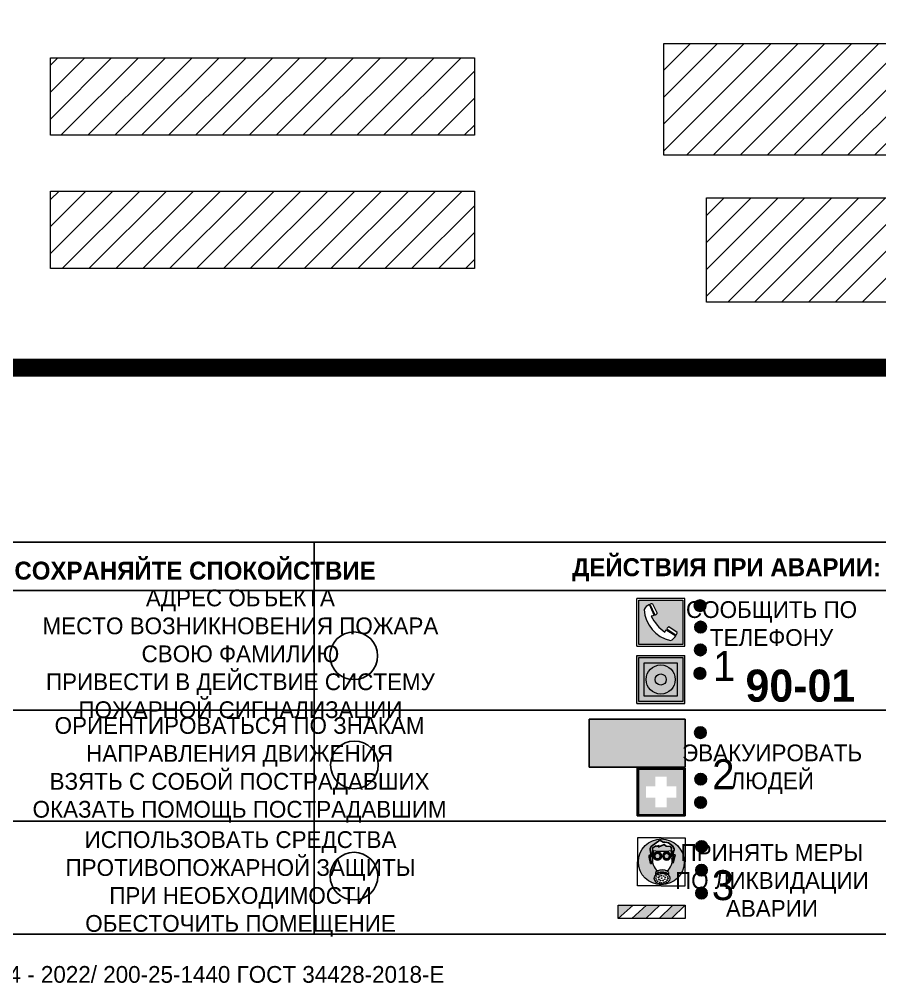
# Model space of a CAD drawing. Header units: millimetres. Extents: x 13810 to 67229, y 12374 to 21950.
# Drawn here: x 18021.5 to 18165.2, y 14167.2 to 14329 of the extents above; entities that cross this region are included whole.
import ezdxf

# ---------------------------------------------------------------- set-up
doc = ezdxf.new("R2010")
doc.units = ezdxf.units.MM
doc.styles.add('обычный', font='arial.ttf')

# ---------------------------------------------------------------- blocks, each defined once
blk = doc.blocks.new('A$C38D26F80')
h = blk.add_hatch(color=5)
h.dxf.hatch_style = 1
h.paths.add_polyline_path([(-8.77, -4.48, 1), (-0.19, -4.48, 1)])
h.paths.add_polyline_path([(-6.75, -3.58), (-6.75, -3.31), (-6.62, -3.22), (-6.5, -3.22), (-6.42, -3.3), (-6.39, -3.28), (-6.59, -2.23), (-6.59, -2.01), (-6.38, -1.58), (-4.76, -0.4), (-4.13, -0.79, -0.362848), (-2.1, -2.1, -0.201049), (-2.17, -2.48, 0.085434), (-2.26, -3.13), (-1.9, -3.16), (-2.25, -4.7), (-2.4, -4.59), (-2.43, -4.34), (-2.36, -4.34), (-2.14, -3.34), (-2.47, -3.42), (-2.58, -1.95), (-2.77, -1.58), (-3.58, -1.52), (-3.92, -1.26), (-5.05, -1.73), (-4.87, -1.39), (-5.41, -1.6), (-5.41, -1.46), (-6.13, -1.87), (-6.18, -3.5), (-6.56, -3.47), (-6.37, -4.59), (-6.16, -4.43), (-6.16, -4.66), (-6.36, -4.79), (-6.37, -4.8), (-6.51, -4.76)], flags=16)
h.paths.add_polyline_path([(-6.51, -4.76), (-6.36, -4.79), (-6.37, -4.8)], flags=0)
h.paths.add_polyline_path([(-5.92, -2.34, 0.089508), (-2.67, -2.35), (-2.48, -3.88, -0.268602), (-3.4, -6.18, 0.262449), (-5.2, -6.18, -0.268602), (-6.11, -3.88)], flags=16)
edge = h.paths.add_edge_path(flags=16)
edge.add_ellipse((-5.19, -3.41), major_axis=(0, 0.842), ratio=0.848992, start_angle=0, end_angle=360)
edge = h.paths.add_edge_path(flags=0)
edge.add_ellipse((-5.19, -3.39), major_axis=(0, 0.665), ratio=0.853798, start_angle=0, end_angle=360)
edge = h.paths.add_edge_path(flags=0)
edge.add_ellipse((-5.19, -3.4), major_axis=(0, 0.528), ratio=0.864094, start_angle=0, end_angle=360)
edge = h.paths.add_edge_path(flags=16)
edge.add_ellipse((-3.47, -3.4), major_axis=(0, 0.842), ratio=0.848992, start_angle=0, end_angle=360)
h.paths.add_polyline_path([(-3.13, -6.45), (-3.13, -6.84, 0.383174), (-5.57, -6.85), (-5.57, -6.49, -0.369952)], flags=16)
edge = h.paths.add_edge_path(flags=0)
edge.add_ellipse((-3.47, -3.39), major_axis=(0, 0.665), ratio=0.853798, start_angle=0, end_angle=360)
edge = h.paths.add_edge_path(flags=0)
edge.add_ellipse((-3.47, -3.4), major_axis=(0, 0.528), ratio=0.864094, start_angle=0, end_angle=360)
edge = h.paths.add_edge_path(flags=16)
edge.add_ellipse((-4.34, -7.57), major_axis=(-1.48, 0), ratio=0.744955, start_angle=0, end_angle=360)
h.paths.add_polyline_path([(-5.01, -6.85, -1), (-5.15, -6.85, -1)], flags=0)
h.paths.add_polyline_path([(-5.33, -7.14, -1), (-5.47, -7.14, -1)], flags=0)
h.paths.add_polyline_path([(-4.61, -6.71, -1), (-4.74, -6.71, -1)], flags=16)
h.paths.add_polyline_path([(-5.43, -7.51, -1), (-5.57, -7.51, -1)], flags=0)
h.paths.add_polyline_path([(-4.26, -6.67, -1), (-4.4, -6.67, -1)], flags=16)
h.paths.add_polyline_path([(-4.74, -7.14, -1), (-4.88, -7.14, -1)], flags=0)
h.paths.add_polyline_path([(-4.93, -7.43, -1), (-5.07, -7.43, -1)], flags=0)
h.paths.add_polyline_path([(-4.41, -7.07, -1), (-4.54, -7.07, -1)], flags=0)
h.paths.add_polyline_path([(-5.33, -7.87, -1), (-5.46, -7.87, -1)], flags=0)
h.paths.add_polyline_path([(-3.8, -6.71, -1), (-3.94, -6.71, -1)], flags=16)
h.paths.add_polyline_path([(-4.85, -7.78, -1), (-4.98, -7.78, -1)], flags=0)
h.paths.add_polyline_path([(-3.96, -7.14, -1), (-4.1, -7.14, -1)], flags=0)
h.paths.add_polyline_path([(-4.33, -7.53, -1), (-4.47, -7.53, -1)], flags=0)
h.paths.add_polyline_path([(-5.09, -8.12, -1), (-5.23, -8.12, -1)], flags=0)
h.paths.add_polyline_path([(-3.5, -6.94, -1), (-3.64, -6.94, -1)], flags=0)
h.paths.add_polyline_path([(-4.54, -7.97, -1), (-4.68, -7.97, -1)], flags=0)
h.paths.add_polyline_path([(-3.66, -7.39, -1), (-3.8, -7.39, -1)], flags=0)
h.paths.add_polyline_path([(-4.73, -8.35, -1), (-4.86, -8.35, -1)], flags=0)
h.paths.add_polyline_path([(-4.09, -7.96, -1), (-4.23, -7.96, -1)], flags=0)
h.paths.add_polyline_path([(-3.77, -7.74, -1), (-3.91, -7.74, -1)], flags=0)
h.paths.add_polyline_path([(-3.22, -7.27, -1), (-3.35, -7.27, -1)], flags=0)
h.paths.add_polyline_path([(-4.34, -8.4, -1), (-4.47, -8.4, -1)], flags=0)
h.paths.add_polyline_path([(-3.16, -7.61, -1), (-3.3, -7.61, -1)], flags=0)
h.paths.add_polyline_path([(-3.9, -8.35, -1), (-4.04, -8.35, -1)], flags=0)
h.paths.add_polyline_path([(-3.32, -7.91, -1), (-3.46, -7.91, -1)], flags=0)
h.paths.add_polyline_path([(-3.55, -8.23, -1), (-3.69, -8.23, -1)], flags=0)
at = {"color": 5, "lineweight": 5}
for p, q in [((-4.48, 0), (-8.96, 0)), ((-8.96, 0), (-8.96, -4.48)), ((-4.48, 0), (0, 0)), ((0, 0), (0, -4.48)), ((-6.59, -2.01), (-6.38, -1.58)), ((-6.38, -1.58), (-4.76, -0.4)), ((-5.41, -1.46), (-6.13, -1.87)), ((-4.87, -1.39), (-5.41, -1.6)), ((-5.41, -1.6), (-5.41, -1.46)), ((-3.92, -1.26), (-5.05, -1.73)), ((-5.05, -1.73), (-4.87, -1.39)), ((-4.76, -0.4), (-4.13, -0.79)), ((-3.58, -1.52), (-3.92, -1.26)), ((-2.77, -1.58), (-3.58, -1.52)), ((-2.58, -1.95), (-2.77, -1.58)), ((-6.75, -3.31), (-6.62, -3.22)), ((-6.75, -3.58), (-6.75, -3.31)), ((-6.51, -4.76), (-6.75, -3.58)), ((-6.62, -3.22), (-6.5, -3.22)), ((-6.59, -2.23), (-6.59, -2.01)), ((-6.39, -3.28), (-6.59, -2.23)), ((-6.18, -3.5), (-6.56, -3.47)), ((-6.56, -3.47), (-6.37, -4.59)), ((-6.5, -3.22), (-6.42, -3.3)), ((-6.42, -3.3), (-6.39, -3.28)), ((-6.13, -1.87), (-6.18, -3.5)), ((-5.92, -2.34), (-6.11, -3.88)), ((-2.67, -2.34), (-2.48, -3.88)), ((-2.47, -3.42), (-2.58, -1.95)), ((-2.14, -3.34), (-2.47, -3.42)), ((-2.36, -4.34), (-2.14, -3.34)), ((-1.9, -3.16), (-2.26, -3.13)), ((-2.25, -4.7), (-1.9, -3.16)), ((-8.96, -8.96), (-8.96, -4.48)), ((-6.37, -4.8), (-6.51, -4.76)), ((-6.37, -4.59), (-6.16, -4.43)), ((-6.16, -4.66), (-6.37, -4.8)), ((-6.16, -4.43), (-6.16, -4.66)), ((-2.43, -4.34), (-2.4, -4.59)), ((-2.43, -4.34), (-2.36, -4.34)), ((-2.4, -4.59), (-2.25, -4.7)), ((0, -8.96), (0, -4.48)), ((-5.57, -6.49), (-5.57, -6.85)), ((-3.13, -6.45), (-3.13, -6.84)), ((-4.48, -8.96), (-8.96, -8.96)), ((-4.48, -8.96), (0, -8.96))]:
    blk.add_line(p, q, dxfattribs=at)
at = {"color": 5}
for p, q in [((-6.59, -2.01), (-6.38, -1.58)), ((-6.38, -1.58), (-4.76, -0.4)), ((-5.41, -1.46), (-6.13, -1.87)), ((-4.87, -1.39), (-5.41, -1.6)), ((-5.41, -1.6), (-5.41, -1.46)), ((-3.92, -1.26), (-5.05, -1.73)), ((-5.05, -1.73), (-4.87, -1.39)), ((-4.76, -0.4), (-4.13, -0.79)), ((-3.58, -1.52), (-3.92, -1.26)), ((-2.77, -1.58), (-3.58, -1.52)), ((-2.58, -1.95), (-2.77, -1.58)), ((-6.75, -3.31), (-6.62, -3.22)), ((-6.75, -3.58), (-6.75, -3.31)), ((-6.51, -4.76), (-6.75, -3.58)), ((-6.62, -3.22), (-6.5, -3.22)), ((-6.59, -2.23), (-6.59, -2.01)), ((-6.39, -3.28), (-6.59, -2.23)), ((-6.18, -3.5), (-6.56, -3.47)), ((-6.56, -3.47), (-6.37, -4.59)), ((-6.5, -3.22), (-6.42, -3.3)), ((-6.42, -3.3), (-6.39, -3.28)), ((-6.13, -1.87), (-6.18, -3.5)), ((-2.47, -3.42), (-2.58, -1.95)), ((-2.14, -3.34), (-2.47, -3.42)), ((-2.36, -4.34), (-2.14, -3.34)), ((-2.26, -3.13), (-1.9, -3.16)), ((-1.9, -3.16), (-2.25, -4.7)), ((-6.37, -4.8), (-6.51, -4.76)), ((-6.36, -4.79), (-6.51, -4.76)), ((-6.37, -4.59), (-6.16, -4.43)), ((-6.16, -4.66), (-6.37, -4.8)), ((-6.16, -4.66), (-6.36, -4.79)), ((-6.16, -4.43), (-6.16, -4.66)), ((-2.4, -4.59), (-2.43, -4.34)), ((-2.43, -4.34), (-2.36, -4.34)), ((-2.25, -4.7), (-2.4, -4.59))]:
    blk.add_line(p, q, dxfattribs=at)
at = {"color": 5, "lineweight": 5}
for centre, radius in [((-4.48, -4.48), 4.29), ((-5.4, -7.14), 0.0678), ((-5.08, -6.85), 0.0678), ((-4.81, -7.14), 0.0678), ((-4.67, -6.71), 0.0678), ((-4.47, -7.07), 0.0678), ((-4.33, -6.67), 0.0678), ((-4.03, -7.14), 0.0678), ((-3.87, -6.71), 0.0678), ((-3.57, -6.94), 0.0678), ((-3.28, -7.27), 0.0678), ((-5.5, -7.51), 0.0678), ((-5.4, -7.87), 0.0678), ((-5.16, -8.12), 0.0678), ((-5, -7.43), 0.0678), ((-4.91, -7.78), 0.0678), ((-4.79, -8.35), 0.0678), ((-4.61, -7.97), 0.0678), ((-4.4, -7.53), 0.0678), ((-4.4, -8.4), 0.0678), ((-4.16, -7.96), 0.0678), ((-3.97, -8.35), 0.0678), ((-3.84, -7.74), 0.0678), ((-3.73, -7.39), 0.0678), ((-3.62, -8.23), 0.0678), ((-3.39, -7.91), 0.0678), ((-3.23, -7.61), 0.0678)]:
    blk.add_circle(centre, radius, dxfattribs=at)
at = {"color": 5}
for centre, radius, start, end in [((-3.89, -2.66), 1.88, 17.387, 97.1599), ((-0.35, -3.07), 1.91, 162.2553, 181.7878), ((-2.6, -2.2), 0.511, 326.3906, 11.8614)]:
    blk.add_arc(centre, radius, start, end, dxfattribs=at)
at = {"color": 5, "lineweight": 5}
for centre, radius, start, end in [((-4.28, 6.66), 9.15, 259.6987, 280.1569), ((-0.47, -3.05), 1.79, 161.5846, 182.4584), ((-2.6, -2.2), 0.513, 326.4781, 11.7739), ((-3.66, -4.24), 2.47, 171.573, 231.7124), ((-4.93, -4.24), 2.47, 308.2876, 8.427), ((-4.33, -7.88), 1.87, 50.358, 131.5662), ((-4.34, -8.2), 1.82, 48.4943, 132.3565), ((-4.3, -7.78), 1.83, 60.5889, 119.4111)]:
    blk.add_arc(centre, radius, start, end, dxfattribs=at)
for centre, major_axis, ratio in [((-5.19, -3.41), (0, 0.842), 0.848992), ((-5.19, -3.39), (0, 0.665), 0.853798), ((-5.19, -3.4), (0, 0.528), 0.864094), ((-3.47, -3.4), (0, 0.842), 0.848992), ((-3.47, -3.39), (0, 0.665), 0.853798), ((-3.47, -3.4), (0, 0.528), 0.864094), ((-4.34, -7.57), (-1.48, 0), 0.744955)]:
    blk.add_ellipse(centre, major_axis=major_axis, ratio=ratio, dxfattribs=at)
blk = doc.blocks.new('A$C47DD6509')
at = {"lineweight": 5}
for points in [[(-8.69, 0), (-11.19, 0), (-11.19, -2.22)], [(-4.22, 0), (-6.45, 0), (-8.91, -2.22), (-6.61, -2.22)], [(0, 0), (-2.09, 0), (-4.36, -2.22), (-2.29, -2.22)]]:
    blk.add_hatch(color=242, dxfattribs=at).paths.add_polyline_path(points)
at = {"color": 242, "lineweight": 5}
for p, q in [((-11.19, -2.22), (-8.69, 0)), ((-11.19, -2.22), (-11.19, 0)), ((-11.19, 0), (-8.69, 0)), ((-11.19, 0), (0, 0)), ((-8.91, -2.22), (-6.45, 0)), ((-6.61, -2.22), (-4.22, 0)), ((-4.36, -2.22), (-2.09, 0)), ((-2.29, -2.22), (0, 0)), ((0, 0), (0, -2.22)), ((0, -2.22), (-11.19, -2.22))]:
    blk.add_line(p, q, dxfattribs=at)
blk = doc.blocks.new('A$C32E8229D')
at = {"true_color": 0xffffff}
blk.add_hatch(color=7, dxfattribs=at).paths.add_polyline_path([(0, 0), (0, -8), (16, -8), (16, 0)])
h = blk.add_hatch(color=126)
h.paths.add_polyline_path([(0.2, -0.2), (15.8, -0.2), (15.8, -7.8), (0.2, -7.8)])
h.paths.add_polyline_path([(13.49, -2.05), (12.08, -2.05), (11.37, -2.63, 0.162397), (11.29, -2.84), (11.29, -3.63), (10.35, -3.63), (10.35, -4.05), (11.68, -4.05), (11.68, -3.48), (12.26, -4.28), (11.29, -5.1), (11.29, -6.78), (11.85, -6.78), (11.85, -5.44), (12.8, -4.64), (12.8, -5.94), (14.46, -5.94), (14.46, -5.39), (13.45, -5.39), (13.45, -3.97), (12.46, -2.59), (13.15, -2.59), (13.69, -3.34), (14.18, -3)], flags=16)
h.paths.add_polyline_path([(10.74, -1.82, 1), (11.8, -1.82, 1)], flags=16)
h.paths.add_polyline_path([(9.39, -3.59), (5.99, -3.59), (6.56, -3.03), (5.91, -3.03), (5.1, -3.83), (5.91, -4.64), (6.56, -4.64), (5.99, -4.09), (9.39, -4.09)], flags=16)
h.paths.add_polyline_path([(4.29, -1.08), (1.72, -1.08), (1.72, -6.6), (4.29, -6.6)], flags=16)
at = {"color": 126}
blk.add_lwpolyline([(16, -8), (0, -8), (0, 0), (16, 0)], close=True, dxfattribs=at)
blk = doc.blocks.new('A$C18900ED3')
h = blk.add_hatch(color=126)
h.paths.add_polyline_path([(-0.18, -0.18), (-7.02, -0.18), (-7.02, -7.02), (-0.18, -7.02)])
h.paths.add_polyline_path([(-5.89, -4.46), (-5.89, -2.77), (-4.46, -2.77), (-4.46, -1.31), (-2.77, -1.31), (-2.77, -2.77), (-1.33, -2.77), (-1.33, -4.46), (-2.77, -4.46), (-2.77, -5.89), (-4.46, -5.89), (-4.46, -4.46)], flags=16)
at = {"color": 126}
for p, q in [((-7.2, 0), (-7.2, -7.2)), ((0, 0), (-7.2, 0)), ((0, -7.2), (0, 0)), ((-7.02, -7.02), (-7.02, -0.18)), ((-7.02, -0.18), (-0.18, -0.18)), ((-0.18, -0.18), (-0.18, -7.02)), ((-7.2, -7.2), (0, -7.2)), ((-0.18, -7.02), (-7.02, -7.02))]:
    blk.add_line(p, q, dxfattribs=at)
blk = doc.blocks.new('A$C456E1F9C')
at = {"lineweight": 5}
h = blk.add_hatch(color=242, dxfattribs=at)
h.paths.add_polyline_path([(0.51, -1.47), (0.51, -13.26), (12.29, -13.26), (12.29, -1.47)])
h.paths.add_polyline_path([(5.42, -4.95, -0.254479), (4.78, -5.4), (3.52, -2.53, -0.209735), (4.23, -2.4)], flags=16)
h.paths.add_polyline_path([(8.53, -8.6), (10.87, -10.17), (10.54, -10.76), (8.03, -9.13, -0.192251)], flags=16)
h.paths.add_polyline_path([(4.61, -5.49, 0.005518), (3.87, -5.72, 0.128647), (7.49, -10.01, 0.00809), (7.83, -9.33), (10.47, -10.97, -0.16736), (8.99, -12.25, -0.327862), (1.95, -3.95, -0.166952), (3.36, -2.62)], flags=16)
at = {"color": 242, "lineweight": 5}
for p, q in [((0, -13.77), (0, -0.97)), ((12.8, -0.97), (0, -0.97)), ((3.52, -2.53), (4.78, -5.4)), ((4.23, -2.4), (5.42, -4.95)), ((12.8, -13.77), (12.8, -0.97)), ((4.61, -5.49), (3.36, -2.62)), ((7.83, -9.33), (10.47, -10.97)), ((8.03, -9.13), (10.54, -10.76)), ((10.81, -10.12), (8.53, -8.6)), ((10.54, -10.76), (10.8, -10.3)), ((10.8, -10.3), (10.81, -10.12)), ((0, -13.77), (12.8, -13.77))]:
    blk.add_line(p, q, dxfattribs=at)
blk.add_lwpolyline([(0.51, -1.47), (12.29, -1.47), (12.29, -13.26), (0.51, -13.26)], close=True, dxfattribs=at)
for centre, radius, start, end in [((4.02, -3.27), 0.891, 76.3284, 123.7092), ((4.59, -5.34), 2.99, 114.2845, 152.1974), ((11.12, -3.31), 9.19, 183.9915, 256.6009), ((4.68, -4.59), 0.824, 276.9621, 334.0723), ((14.98, -39.1), 35.17, 107.1487, 108.4135), ((13.86, -0.94), 11.08, 205.5536, 234.8762), ((-13.31, 0.8), 23.44, 332.5487, 334.4027), ((8.94, -9.5), 0.989, 114.4092, 157.9388), ((7.87, -9.46), 3, 291.9291, 329.9329)]:
    blk.add_arc(centre, radius, start, end, dxfattribs=at)
blk = doc.blocks.new('A$C54414219')
at = {"true_color": 0xffffff}
h = blk.add_hatch(color=7, dxfattribs=at)
h.paths.add_polyline_path([(2.39, -9.45), (2.39, -18.3), (11.23, -18.3), (11.23, -9.45)], flags=0)
h.paths.add_polyline_path([(10.71, -13.87, -1), (2.92, -13.87, -1)], flags=0)
h.paths.add_polyline_path([(8.3, -13.87, -1), (5.33, -13.87, -1)], flags=0)
h.paths.add_polyline_path([(0.41, -7.47), (0.41, -20.27), (13.21, -20.27), (13.21, -7.47)])
h.paths.add_polyline_path([(0.92, -19.77), (12.71, -19.77), (12.71, -7.98), (0.92, -7.98)], flags=16)
h.paths.add_polyline_path([(11.23, -9.45), (11.23, -18.3), (2.39, -18.3), (2.39, -9.45)], flags=0)
at = {"lineweight": 5}
h = blk.add_hatch(color=242, dxfattribs=at)
h.paths.add_polyline_path([(12.71, -7.98), (0.92, -7.98), (0.92, -19.77), (12.71, -19.77)])
h.paths.add_polyline_path([(11.23, -18.3), (2.39, -18.3), (2.39, -9.45), (11.23, -9.45)], flags=16)
h.paths.add_polyline_path([(10.71, -13.87, -1), (2.92, -13.87, -1)], flags=0)
h.paths.add_polyline_path([(8.3, -13.87, -1), (5.33, -13.87, -1)], flags=0)
at = {"true_color": 0xffffff}
h = blk.add_hatch(color=7, dxfattribs=at)
h.paths.add_polyline_path([(2.39, -9.45), (2.39, -18.3), (11.23, -18.3), (11.23, -9.45)])
h.paths.add_polyline_path([(10.71, -13.87, -1), (2.92, -13.87, -1)], flags=16)
h.paths.add_polyline_path([(8.3, -13.87, -1), (5.33, -13.87, -1)], flags=0)
at = {"lineweight": 5}
h = blk.add_hatch(color=242, dxfattribs=at)
h.paths.add_polyline_path([(2.92, -13.87, 1), (10.71, -13.87, 1)])
h.paths.add_polyline_path([(8.3, -13.87, -1), (5.33, -13.87, -1)], flags=16)
at = {"color": 242, "lineweight": 5}
for p, q in [((0.41, -20.27), (0.41, -7.47)), ((0.41, -7.47), (13.21, -7.47)), ((0.41, -7.47), (13.21, -7.47)), ((13.21, -20.27), (13.21, -7.47)), ((0.41, -20.27), (13.21, -20.27))]:
    blk.add_line(p, q, dxfattribs=at)
for points in [[(0.92, -7.98), (12.71, -7.98), (12.71, -19.77), (0.92, -19.77)], [(2.39, -9.45), (11.23, -9.45), (11.23, -18.3), (2.39, -18.3)]]:
    blk.add_lwpolyline(points, close=True, dxfattribs=at)
for radius in [3.89, 1.49]:
    blk.add_circle((6.81, -13.87), radius, dxfattribs=at)

msp = doc.modelspace()

# ---------------------------------------------------------------- hatches: boundary and pattern name
at = {"lineweight": 0}
h = msp.add_hatch(dxfattribs=at)
h.set_pattern_fill('ANSI31', color=256)
h.set_pattern_definition([(45, (-2813.9702, 12348.202), (-2.24506403, 2.24506403), [])])
h.paths.add_polyline_path([(18010.35, 14291.17), (17989, 14291.17), (17989, 14277.15), (18010.35, 14277.15)])
h.paths.add_polyline_path([(18097.5, 14322.57), (18026.67, 14322.57), (18026.67, 14309.62), (18097.5, 14309.62)])
h.paths.add_polyline_path([(18097.5, 14300.31), (18026.67, 14300.31), (18026.67, 14287.35), (18097.5, 14287.35)])
h.paths.add_polyline_path([(18170.36, 14324.9), (18129.06, 14324.9), (18129.06, 14306.35), (18170.36, 14306.35)])
h.paths.add_polyline_path([(18170.36, 14299.16), (18136.25, 14299.16), (18136.25, 14281.77), (18170.36, 14281.77)])
h = msp.add_hatch(color=256, dxfattribs=at)
h.dxf.hatch_style = 1
h.paths.add_polyline_path([(18134.19, 14231.04, 1), (18136.12, 14231.04, 1)])
h = msp.add_hatch(color=256, dxfattribs=at)
h.dxf.hatch_style = 1
h.paths.add_polyline_path([(18134.3, 14227.46, 1), (18136.23, 14227.46, 1)])
h = msp.add_hatch(color=256, dxfattribs=at)
h.dxf.hatch_style = 1
h.paths.add_polyline_path([(18134.26, 14223.65, 1), (18136.19, 14223.65, 1)])
h = msp.add_hatch(color=256, dxfattribs=at)
h.dxf.hatch_style = 1
h.paths.add_polyline_path([(18134.17, 14219.72, 1), (18136.11, 14219.72, 1)])
h = msp.add_hatch(color=256, dxfattribs=at)
h.dxf.hatch_style = 1
h.paths.add_polyline_path([(18134.26, 14209.83, 1), (18136.19, 14209.83, 1)])
h = msp.add_hatch(color=256, dxfattribs=at)
h.dxf.hatch_style = 1
h.paths.add_polyline_path([(18134.3, 14202.05, 1), (18136.23, 14202.05, 1)])
h = msp.add_hatch(color=256, dxfattribs=at)
h.dxf.hatch_style = 1
h.paths.add_polyline_path([(18134.29, 14198.15, 1), (18136.22, 14198.15, 1)])
h = msp.add_hatch(color=256, dxfattribs=at)
h.dxf.hatch_style = 1
h.paths.add_polyline_path([(18134.45, 14190.8, 1), (18136.38, 14190.8, 1)])
h = msp.add_hatch(color=256, dxfattribs=at)
h.dxf.hatch_style = 1
h.paths.add_polyline_path([(18134.44, 14186.85, 1), (18136.38, 14186.85, 1)])
h = msp.add_hatch(color=256, dxfattribs=at)
h.dxf.hatch_style = 1
h.paths.add_polyline_path([(18134.45, 14183.02, 1), (18136.38, 14183.02, 1)])

# ---------------------------------------------------------------- linework, layer by layer
at = {"lineweight": 0, "const_width": 3}
msp.add_lwpolyline([(17978.81, 14451.18), (18435.96, 14451.18), (18435.96, 14270.79), (17978.81, 14270.79)], close=True, dxfattribs=at)
at = {"lineweight": 0}
for points in [[(18170.36, 14324.9), (18129.06, 14324.9), (18129.06, 14306.35), (18170.36, 14306.35)], [(18026.67, 14322.57), (18097.5, 14322.57), (18097.5, 14309.62), (18026.67, 14309.62)], [(18026.67, 14300.31), (18097.5, 14300.31), (18097.5, 14287.35), (18026.67, 14287.35)], [(18136.25, 14299.16), (18170.36, 14299.16), (18170.36, 14281.77), (18136.25, 14281.77)]]:
    msp.add_lwpolyline(points, close=True, dxfattribs=at)
for points in [[(17926.95, 14233.58), (18070.71, 14233.58), (18070.71, 14241.63), (17926.95, 14241.63)], [(18070.71, 14233.58), (18214.48, 14233.58), (18214.48, 14241.63), (18070.71, 14241.63)], [(17926.95, 14233.58), (18070.71, 14233.58), (18070.71, 14176.18), (17926.95, 14176.18)], [(18070.71, 14233.58), (18214.48, 14233.58), (18214.48, 14176.18), (18070.71, 14176.18)]]:
    msp.add_lwpolyline(points, close=True)
for points in [[(17985.36, 14213.58), (17926.95, 14213.58), (18070.71, 14213.58)], [(18129.13, 14213.58), (18070.71, 14213.58), (18214.48, 14213.58)], [(17985.36, 14195.01), (17926.95, 14195.01), (18070.71, 14195.01)], [(18129.13, 14195.01), (18070.71, 14195.01), (18214.48, 14195.01)]]:
    msp.add_lwpolyline(points)
for centre, radius in [((18135.16, 14231.04), 0.966), ((18135.26, 14227.46), 0.966), ((18077.34, 14222.66), 3.98), ((18135.22, 14223.65), 0.966), ((18135.14, 14219.72), 0.966), ((18135.22, 14209.83), 0.966), ((18077.43, 14204.43), 3.98), ((18135.27, 14202.05), 0.966), ((18135.26, 14198.15), 0.966), ((18135.42, 14190.8), 0.966), ((18077.37, 14185.85), 3.98), ((18135.41, 14186.85), 0.966), ((18135.41, 14183.02), 0.966)]:
    msp.add_circle(centre, radius)

# ---------------------------------------------------------------- block references
for name, p, xscale, yscale, zscale in [('A$C456E1F9C', (18124.6, 14232.86), 0.625, 0.625, 0.625), ('A$C54414219', (18124.34, 14227.37), 0.625, 0.625, 0.625), ('A$C18900ED3', (18132.67, 14203.91), 1.111111111007631, 1.111111111007631, 1.111111111007631), ('A$C38D26F80', (18132.69, 14192.24), 0.8928571427240968, 0.8928571427240968, 0.8928571427240968)]:
    msp.add_blockref(name, p, dxfattribs=dict(xscale=xscale, yscale=yscale, zscale=zscale))
at = {"xscale": -1}
msp.add_blockref('A$C32E8229D', (18132.67, 14212.06), dxfattribs=at)
at = {"color": 242, "true_color": 0xc1121c}
msp.add_blockref('A$C47DD6509', (18132.69, 14181.02), dxfattribs=at)

# ---------------------------------------------------------------- texts
at = {"lineweight": 0, "attachment_point": 5, "style": 'обычный'}
for s, insert, char_height, width in [('{\\fProxima Nova Rg|b1|i0|c204|p2;ДЕЙСТВИЯ ПРИ ПОЖАРЕ: СОХРАНЯЙТЕ СПОКОЙСТВИЕ\\H1.6644x; }', (18024.11, 14236.46), 3, 175.1736), ('{\\fProxima Nova Rg|b1|i0|c204|p2;ДЕЙСТВИЯ ПРИ АВАРИИ: СОХРАНЯЙТЕ СПОКОЙСТВИЕ\\H1.6644x; }', (18170.32, 14237.03), 3, 175.1736), ('\\pi-8.4,l8.4,t8.4;{\\fProxima Nova Rg|b0|i0|c204|p2;АДРЕС ОБЪЕКТА\\PМЕСТО ВОЗНИКНОВЕНИЯ ПОЖАРА \\PСВОЮ ФАМИЛИЮ\\PПРИВЕСТИ В ДЕЙСТВИЕ СИСТЕМУ \\PПОЖАРНОЙ СИГНАЛИЗАЦИИ}', (18058.4, 14222.59), 2.8, 126.6484), ('{\\fProxima Nova Rg|b0|i0|c204|p2;СООБЩИТЬ ПО \\PТЕЛЕФОНУ}', (18147.1, 14228.03), 2.8, 126.6484), ('{\\fProxima Nova Rg|b0|i0|c204|p2;1\\H1.1667x; }', (18139.2, 14220.97), 5, 126.6484), ('{\\fProxima Nova Rg|b1|i0|c204|p2;\\H1.0714x;90-01\\fProxima Nova Rg|b0|i0|c204|p2;\\H0.93331x; \\H1.3449x; }', (18151.92, 14217.64), 5, 126.6484), ('\\pi-8.4,l8.4,t8.4;{\\fProxima Nova Rg|b0|i0|c204|p2;ОРИЕНТИРОВАТЬСЯ ПО ЗНАКАМ \\PНАПРАВЛЕНИЯ ДВИЖЕНИЯ\\PВЗЯТЬ С СОБОЙ ПОСТРАДАВШИХ\\PОКАЗАТЬ ПОМОЩЬ ПОСТРАДАВШИМ}', (18058.26, 14203.62), 2.8, 126.6484), ('{\\fProxima Nova Rg|b0|i0|c204|p2;ЭВАКУИРОВАТЬ \\PЛЮДЕЙ}', (18147.2, 14203.71), 2.8, 126.6484), ('{\\fProxima Nova Rg|b0|i0|c204|p2;2\\H1.1967x; }', (18139.05, 14202.88), 5, 126.6484), ('\\pi-8.4,l8.4,t8.4;{\\fProxima Nova Rg|b0|i0|c204|p2;ИСПОЛЬЗОВАТЬ СРЕДСТВА \\PПРОТИВОПОЖАРНОЙ ЗАЩИТЫ \\PПРИ НЕОБХОДИМОСТИ \\PОБЕСТОЧИТЬ ПОМЕЩЕНИЕ}', (18058.42, 14184.55), 2.8, 126.6484), ('{\\fProxima Nova Rg|b0|i0|c204|p2;ПРИНЯТЬ МЕРЫ \\PПО ЛИКВИДАЦИИ \\PАВАРИИ}', (18147.16, 14185.13), 2.8, 126.6484), ('{\\fProxima Nova Rg|b0|i0|c204|p2;3\\H1.1967x; }', (18138.99, 14184.31), 5, 126.6484), ('\\pi-8.4,l8.4,t8.4;{\\fProxima Nova Rg|b0|i0|c204|p2;ИЗГОТОВИТЕЛЬ: ИП АНДРЕЕВ А. А.\\fProxima Nova Rg|b0|i0|c0|p2; \\fProxima Nova Rg|b0|i0|c204|p2;ФП-24 - 2022/ 200-25-1440 ГОСТ 34428-2018-Е\\H1.2266x; }', (18018.43, 14169.03), 2.8, 191.3484)]:
    msp.add_mtext(s, dxfattribs=dict(at, insert=insert, char_height=char_height, width=width))

doc.saveas('drawing.dxf')
